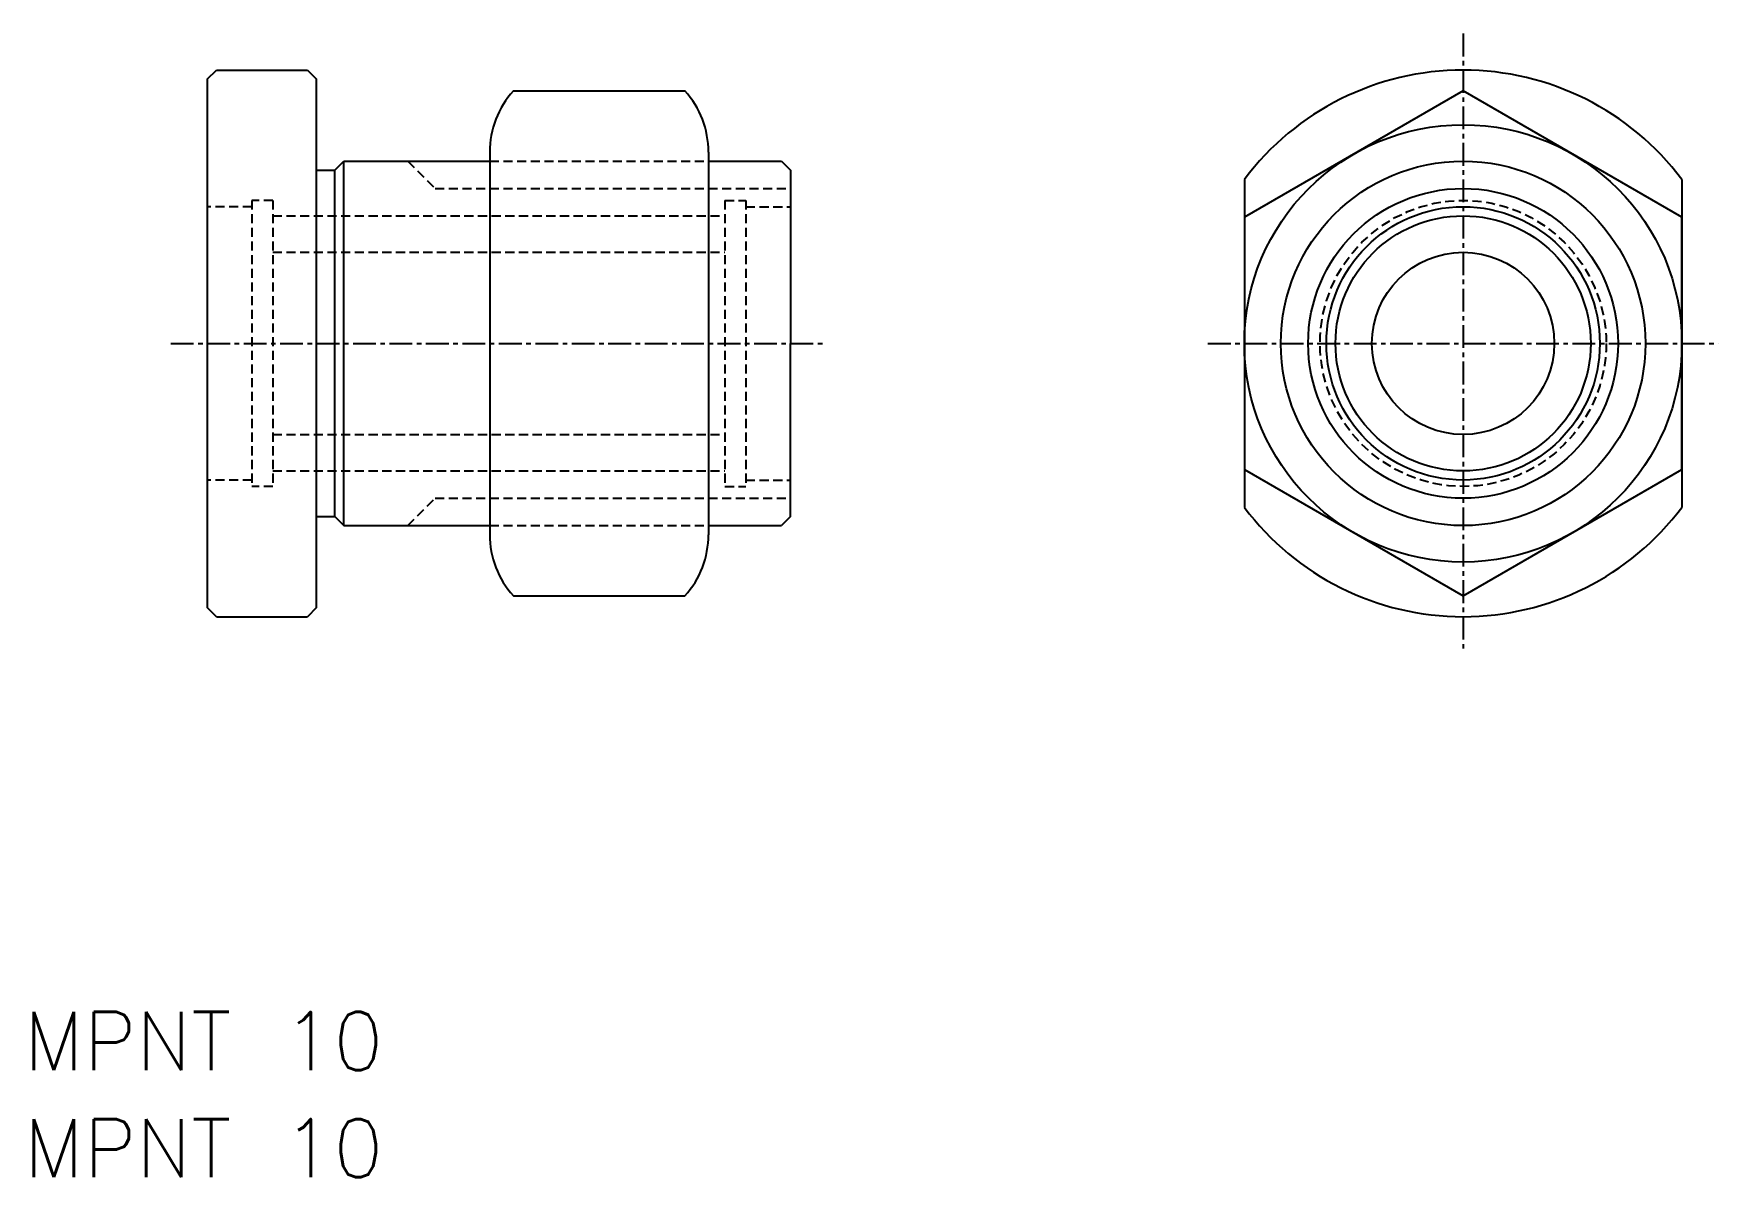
# Model space of a CAD drawing. Extents: x 63.1 to 155.5, y -13.1 to 49.7.
import ezdxf

# ---------------------------------------------------------------- set-up
doc = ezdxf.new("R2010")
doc.units = 0
doc.linetypes.add('CENTER', pattern=[2, 1.25, -0.25, 0.25, -0.25])
doc.linetypes.add('DASHED', pattern=[0.75, 0.5, -0.25])
doc.layers.get('0').update_dxf_attribs({"linetype": 'CONTINUOUS'})
doc.layers.add('CENTER', color=1, linetype='CENTER')
doc.styles.get("Standard").update_dxf_attribs({"font": 'txt.shx', "bigfont": 'bigfont.shx'})

msp = doc.modelspace()

# ---------------------------------------------------------------- linework, layer by layer
at = {"color": 7, "linetype": 'CONTINUOUS'}
for p, q in [((72.623, 47.186), (73.123, 47.686)), ((72.623, 47.186), (72.623, 18.186)), ((73.123, 47.686), (78.123, 47.686)), ((78.123, 47.686), (78.623, 47.186)), ((78.623, 18.186), (78.623, 47.186)), ((89.417, 46.542), (98.829, 46.542)), ((79.623, 42.186), (80.123, 42.686)), ((80.123, 42.686), (88.123, 42.686)), ((80.123, 22.686), (80.123, 42.686)), ((88.123, 43.186), (88.123, 22.186)), ((100.123, 43.186), (100.123, 22.186)), ((100.123, 42.686), (104.123, 42.686)), ((104.123, 42.686), (104.623, 42.186)), ((78.623, 42.186), (79.623, 42.186)), ((79.623, 23.186), (79.623, 42.186)), ((104.623, 42.186), (104.623, 32.686)), ((129.52, 41.686), (129.52, 23.686)), ((153.52, 41.686), (153.52, 23.686)), ((104.623, 23.186), (104.623, 32.686)), ((78.623, 23.186), (79.623, 23.186)), ((79.623, 23.186), (80.123, 22.686)), ((104.623, 23.186), (104.123, 22.686)), ((80.123, 22.686), (88.123, 22.686)), ((100.123, 22.686), (104.123, 22.686)), ((89.417, 18.829), (98.829, 18.829)), ((73.123, 17.686), (72.623, 18.186)), ((73.123, 17.686), (78.123, 17.686)), ((78.623, 18.186), (78.123, 17.686))]:
    msp.add_line(p, q, dxfattribs=at)
at = {"color": 3, "linetype": 'DASHED'}
for p, q in [((83.623, 42.686), (85.123, 41.186)), ((88.123, 42.686), (100.123, 42.686)), ((85.123, 41.186), (104.623, 41.186)), ((75.073, 40.186), (72.623, 40.186)), ((76.223, 40.536), (75.073, 40.536)), ((75.073, 40.536), (75.073, 24.836)), ((76.223, 40.536), (76.223, 24.836)), ((101.023, 40.536), (102.173, 40.536)), ((101.023, 40.536), (101.023, 24.836)), ((102.173, 40.536), (102.173, 24.836)), ((102.173, 40.186), (104.623, 40.186)), ((76.223, 39.686), (101.023, 39.686)), ((76.223, 37.686), (101.023, 37.686)), ((76.223, 27.686), (101.023, 27.686)), ((75.073, 25.186), (72.623, 25.186)), ((76.223, 25.686), (101.023, 25.686)), ((102.173, 25.186), (104.623, 25.186)), ((76.223, 24.836), (75.073, 24.836)), ((83.623, 22.686), (85.123, 24.186)), ((85.123, 24.186), (104.623, 24.186)), ((101.023, 24.836), (102.173, 24.836)), ((88.123, 22.686), (100.123, 22.686))]:
    msp.add_line(p, q, dxfattribs=at)
at = {"color": 7, "linetype": 'CONTINUOUS'}
msp.add_lwpolyline([(153.52, 39.614), (141.52, 46.542), (129.52, 39.614), (129.52, 25.757), (141.52, 18.829), (153.52, 25.757)], close=True, dxfattribs=at)
for radius in [12, 10, 7.5, 7, 5]:
    msp.add_circle((141.52, 32.686), radius, dxfattribs=at)
at = {"color": 3, "linetype": 'CONTINUOUS'}
msp.add_circle((141.52, 32.686), 8.5, dxfattribs=at)
at = {"color": 3, "linetype": 'DASHED'}
msp.add_circle((141.52, 32.686), 7.85, dxfattribs=at)
at = {"color": 7, "linetype": 'CONTINUOUS'}
for centre, radius, start, end in [((141.52, 32.686), 15, 36.8699, 143.1301), ((93.123, 43.186), 5, 137.83394, 179.99998), ((95.123, 43.186), 5, 0.00002, 42.16606), ((141.52, 32.686), 15, 216.8699, 323.1301), ((93.123, 22.186), 5, 180.00002, 222.16606), ((95.123, 22.186), 5, 317.83394, 359.99998)]:
    msp.add_arc(centre, radius, start, end, dxfattribs=at)
at = {"layer": 'CENTER', "color": 1, "linetype": 'CENTER'}
for p, q in [((141.52, 49.686), (141.52, 15.686)), ((70.623, 32.686), (106.623, 32.686)), ((127.52, 32.686), (155.52, 32.686))]:
    msp.add_line(p, q, dxfattribs=at)

# ---------------------------------------------------------------- texts
at = {"color": 7, "linetype": 'CONTINUOUS'}
for p in [(62.554, -7.209), (62.554, -13.087)]:
    msp.add_text('MPNT 10', height=3.2, dxfattribs=at).set_placement(p)

doc.saveas('drawing.dxf')
